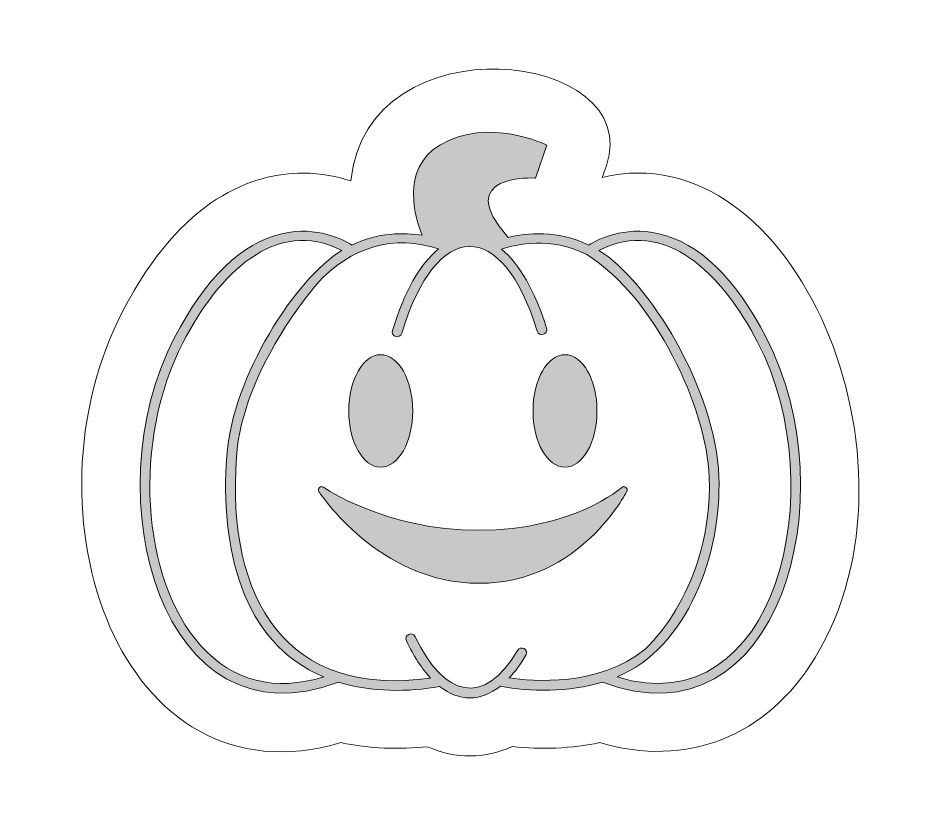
# Model space of a CAD drawing. Header units: inches. Extents: x 31.1 to 44.2, y -15.4 to -9.4.
# Drawn here: x 37.397 to 39.358, y -15.218 to -13.526 of the extents above; entities that cross this region are included whole.
import ezdxf

# ---------------------------------------------------------------- set-up
doc = ezdxf.new("R2010")
doc.units = ezdxf.units.IN
doc.header["$MEASUREMENT"] = 0
doc.layers.add('_U+0421_U+043B_U+043E_U+0439 1', color=7, linetype='Continuous')

msp = doc.modelspace()

# ---------------------------------------------------------------- hatches: boundary and pattern name
at = {"layer": '_U+0421_U+043B_U+043E_U+0439 1', "true_color": 0xffffff}
h = msp.add_hatch(color=7, dxfattribs=at)
h.dxf.hatch_style = 2
edge = h.paths.add_edge_path()
edge.add_spline(control_points=[(38.4995, -14.3677), (38.4995, -14.3011), (38.5302, -14.2472), (38.5681, -14.2472), (38.6059, -14.2472), (38.6366, -14.3011), (38.6366, -14.3677), (38.6366, -14.4343), (38.6059, -14.4883), (38.5681, -14.4883), (38.5302, -14.4883), (38.4995, -14.4343), (38.4995, -14.3677)], knot_values=[0, 0, 0, 0, 0.013889, 0.013889, 0.013889, 0.027778, 0.027778, 0.027778, 0.041667, 0.041667, 0.041667, 0.055556, 0.055556, 0.055556, 0.055556], degree=3, periodic=0)
edge.add_line((38.4995, -14.3677), (38.4995, -14.3677))
edge = h.paths.add_edge_path()
edge.add_spline(control_points=[(38.1732, -14.4883), (38.2111, -14.4883), (38.2418, -14.4343), (38.2418, -14.3677), (38.2418, -14.3011), (38.2111, -14.2472), (38.1732, -14.2472), (38.1353, -14.2472), (38.1046, -14.3011), (38.1046, -14.3677), (38.1046, -14.4343), (38.1353, -14.4883), (38.1732, -14.4883)], knot_values=[0, 0, 0, 0, 0.013889, 0.013889, 0.013889, 0.027778, 0.027778, 0.027778, 0.041667, 0.041667, 0.041667, 0.055556, 0.055556, 0.055556, 0.055556], degree=3, periodic=0)
edge.add_line((38.1732, -14.4883), (38.1732, -14.4883))
edge = h.paths.add_edge_path()
edge.add_spline(control_points=[(38.6482, -14.9491), (38.5767, -14.9709), (38.4914, -14.9706), (38.4296, -14.9579), (38.3876, -14.991), (38.3415, -14.9911), (38.2995, -14.9582), (38.2352, -14.971), (38.1521, -14.9704), (38.0824, -14.9491), (37.7055, -15.093), (37.5544, -14.5518), (37.7315, -14.2106), (37.7979, -14.0827), (37.8752, -14.0077), (37.9614, -13.9878), (38.037, -13.9703), (38.0944, -14.0013), (38.1115, -14.0121), (38.1679, -13.9852), (38.2225, -13.9851), (38.2621, -13.9913), (38.2481, -13.9568), (38.2138, -13.8496), (38.2998, -13.798), (38.4032, -13.7359), (38.529, -13.798), (38.529, -13.798), (38.529, -13.798), (38.5049, -13.8686), (38.5049, -13.8686), (38.5049, -13.8686), (38.3236, -13.858), (38.4465, -13.9957), (38.4862, -13.9862), (38.5514, -13.9798), (38.6192, -14.0121), (38.6363, -14.0013), (38.6937, -13.9703), (38.7693, -13.9878), (38.8555, -14.0077), (38.9328, -14.0827), (38.9992, -14.2106), (39.1756, -14.5504), (39.0262, -15.0934), (38.6482, -14.9491)], knot_values=[0, 0, 0, 0, 0.013889, 0.013889, 0.013889, 0.027778, 0.027778, 0.027778, 0.041667, 0.041667, 0.041667, 0.055556, 0.055556, 0.055556, 0.069444, 0.069444, 0.069444, 0.083333, 0.083333, 0.083333, 0.097222, 0.097222, 0.097222, 0.111111, 0.111111, 0.111111, 0.125, 0.125, 0.125, 0.138889, 0.138889, 0.138889, 0.152778, 0.152778, 0.152778, 0.166667, 0.166667, 0.166667, 0.180556, 0.180556, 0.180556, 0.194444, 0.194444, 0.194444, 0.208333, 0.208333, 0.208333, 0.208333], degree=3, periodic=0)
edge.add_line((38.6482, -14.9491), (38.6482, -14.9491))
edge = h.paths.add_edge_path()
edge.add_spline(control_points=[(38.0511, -14.9379), (37.8734, -14.8641), (37.8296, -14.6576), (37.8432, -14.4651), (37.8553, -14.2944), (37.9906, -14.0836), (38.0898, -14.0239), (37.9484, -13.9511), (37.8257, -14.0742), (37.75, -14.2202), (37.6413, -14.4296), (37.6587, -14.7276), (37.7879, -14.8711), (37.8566, -14.9473), (37.9472, -14.97), (38.0511, -14.9379)], knot_values=[0, 0, 0, 0, 0.013889, 0.013889, 0.013889, 0.027778, 0.027778, 0.027778, 0.041667, 0.041667, 0.041667, 0.055556, 0.055556, 0.055556, 0.069444, 0.069444, 0.069444, 0.069444], degree=3, periodic=0)
edge.add_line((38.0511, -14.9379), (38.0511, -14.9379))
edge = h.paths.add_edge_path()
edge.add_spline(control_points=[(38.7398, -14.8782), (38.7411, -14.8771), (38.8853, -14.748), (38.877, -14.5099), (38.8717, -14.3609), (38.7609, -14.1241), (38.6147, -14.0328), (38.5371, -13.9933), (38.4637, -14.0103), (38.4323, -14.0211), (38.4705, -14.0526), (38.5039, -14.1105), (38.5286, -14.1905), (38.5327, -14.2037), (38.5128, -14.2098), (38.5087, -14.1967), (38.4333, -13.9528), (38.2927, -13.955), (38.2184, -14.2013), (38.2144, -14.2145), (38.1945, -14.2085), (38.1985, -14.1953), (38.2235, -14.1124), (38.2577, -14.0525), (38.2968, -14.0205), (38.2038, -13.9894), (38.108, -14.0142), (38.0356, -14.0969), (38.034, -14.0987), (37.8774, -14.2773), (37.864, -14.4666), (37.8424, -14.7728), (37.9726, -14.9846), (38.2801, -14.9403), (38.2613, -14.9203), (38.2438, -14.8936), (38.2283, -14.8606), (38.2225, -14.8481), (38.2413, -14.8392), (38.2472, -14.8517), (38.3078, -14.9807), (38.3948, -15.0042), (38.4661, -14.881), (38.4731, -14.8691), (38.4911, -14.8796), (38.4842, -14.8915), (38.473, -14.9107), (38.4611, -14.9267), (38.4487, -14.94), (38.4976, -14.9473), (38.6404, -14.9598), (38.7398, -14.8782)], knot_values=[0, 0, 0, 0, 0.013889, 0.013889, 0.013889, 0.027778, 0.027778, 0.027778, 0.041667, 0.041667, 0.041667, 0.055556, 0.055556, 0.055556, 0.069444, 0.069444, 0.069444, 0.083333, 0.083333, 0.083333, 0.097222, 0.097222, 0.097222, 0.111111, 0.111111, 0.111111, 0.125, 0.125, 0.125, 0.138889, 0.138889, 0.138889, 0.152778, 0.152778, 0.152778, 0.166667, 0.166667, 0.166667, 0.180556, 0.180556, 0.180556, 0.194444, 0.194444, 0.194444, 0.208333, 0.208333, 0.208333, 0.222222, 0.222222, 0.222222, 0.236111, 0.236111, 0.236111, 0.236111], degree=3, periodic=0)
edge.add_line((38.7398, -14.8782), (38.7398, -14.8782))
edge = h.paths.add_edge_path()
edge.add_spline(control_points=[(38.9807, -14.2202), (38.9049, -14.074), (38.7817, -13.9509), (38.6408, -14.0238), (38.7458, -14.0869), (38.8912, -14.3218), (38.8978, -14.5092), (38.9035, -14.6737), (38.8315, -14.8748), (38.6795, -14.9379), (39.0193, -15.043), (39.1446, -14.5359), (38.9807, -14.2202)], knot_values=[0, 0, 0, 0, 0.013889, 0.013889, 0.013889, 0.027778, 0.027778, 0.027778, 0.041667, 0.041667, 0.041667, 0.055556, 0.055556, 0.055556, 0.055556], degree=3, periodic=0)
edge.add_line((38.9807, -14.2202), (38.9807, -14.2202))
edge = h.paths.add_edge_path()
edge.add_spline(control_points=[(38.6895, -14.5319), (38.6885, -14.5328), (38.5849, -14.6236), (38.3841, -14.6236), (38.1827, -14.6236), (38.0521, -14.5324), (38.0508, -14.5314), (38.0446, -14.527), (38.0369, -14.5344), (38.0409, -14.5408), (38.0422, -14.5428), (38.1684, -14.7373), (38.3841, -14.7373), (38.6003, -14.7373), (38.6994, -14.5421), (38.7004, -14.5402), (38.7038, -14.5333), (38.6952, -14.5268), (38.6895, -14.5319)], knot_values=[0, 0, 0, 0, 0.013889, 0.013889, 0.013889, 0.027778, 0.027778, 0.027778, 0.041667, 0.041667, 0.041667, 0.055556, 0.055556, 0.055556, 0.069444, 0.069444, 0.069444, 0.083333, 0.083333, 0.083333, 0.083333], degree=3, periodic=0)
edge.add_line((38.6895, -14.5319), (38.6895, -14.5319))

# ---------------------------------------------------------------- linework, layer by layer
at = {"layer": '_U+0421_U+043B_U+043E_U+0439 1', "color": 1, "lineweight": 9, "true_color": 0xff0000}
msp.add_open_spline([(38.648, -13.8672), (38.648, -13.8672), (38.6567, -13.8416), (38.6567, -13.8416), (38.7408, -13.5953), (38.1433, -13.5261), (38.1094, -13.8748), (38.0809, -13.8653), (38.0461, -13.8581), (38.0065, -13.8581), (37.9005, -13.8581), (37.7475, -13.9093), (37.6209, -14.1532), (37.3967, -14.5853), (37.6154, -15.2183), (38.088, -15.0788), (38.1492, -15.0917), (38.2134, -15.0937), (38.2738, -15.0875), (38.3329, -15.1143), (38.3971, -15.1137), (38.455, -15.0873), (38.517, -15.0938), (38.5819, -15.0916), (38.6427, -15.0788), (38.8287, -15.1337), (39.0007, -15.0665), (39.1043, -14.8961), (39.358, -14.4786), (39.0598, -13.7676), (38.648, -13.8672)], degree=3, knots=[0, 0, 0, 0, 1, 1, 1, 2, 2, 2, 3, 3, 3, 4, 4, 4, 5, 5, 5, 6, 6, 6, 7, 7, 7, 8, 8, 8, 9, 9, 9, 10, 10, 10, 10], dxfattribs=at)
at = {"layer": '_U+0421_U+043B_U+043E_U+0439 1', "lineweight": 0}
for points, knots in [([(38.6482, -14.9491), (38.5767, -14.9709), (38.4914, -14.9706), (38.4296, -14.9579), (38.3876, -14.991), (38.3415, -14.9911), (38.2995, -14.9582), (38.2352, -14.971), (38.1521, -14.9704), (38.0824, -14.9491), (37.7055, -15.093), (37.5544, -14.5518), (37.7315, -14.2106), (37.7979, -14.0827), (37.8752, -14.0077), (37.9614, -13.9878), (38.037, -13.9703), (38.0944, -14.0013), (38.1115, -14.0121), (38.1679, -13.9852), (38.2225, -13.9851), (38.2621, -13.9913), (38.2481, -13.9568), (38.2138, -13.8496), (38.2998, -13.798), (38.4032, -13.7359), (38.529, -13.798), (38.529, -13.798), (38.529, -13.798), (38.5049, -13.8686), (38.5049, -13.8686), (38.5049, -13.8686), (38.3236, -13.858), (38.4465, -13.9957), (38.4862, -13.9862), (38.5514, -13.9798), (38.6192, -14.0121), (38.6363, -14.0013), (38.6937, -13.9703), (38.7693, -13.9878), (38.8555, -14.0077), (38.9328, -14.0827), (38.9992, -14.2106), (39.1756, -14.5504), (39.0262, -15.0934), (38.6482, -14.9491)], [0, 0, 0, 0, 1, 1, 1, 2, 2, 2, 3, 3, 3, 4, 4, 4, 5, 5, 5, 6, 6, 6, 7, 7, 7, 8, 8, 8, 9, 9, 9, 10, 10, 10, 11, 11, 11, 12, 12, 12, 13, 13, 13, 14, 14, 14, 15, 15, 15, 15]), ([(38.0511, -14.9379), (37.8734, -14.8641), (37.8296, -14.6576), (37.8432, -14.4651), (37.8553, -14.2944), (37.9906, -14.0836), (38.0898, -14.0239), (37.9484, -13.9511), (37.8257, -14.0742), (37.75, -14.2202), (37.6413, -14.4296), (37.6587, -14.7276), (37.7879, -14.8711), (37.8566, -14.9473), (37.9472, -14.97), (38.0511, -14.9379)], [0, 0, 0, 0, 1, 1, 1, 2, 2, 2, 3, 3, 3, 4, 4, 4, 5, 5, 5, 5]), ([(38.7398, -14.8782), (38.7411, -14.8771), (38.8853, -14.748), (38.877, -14.5099), (38.8717, -14.3609), (38.7609, -14.1241), (38.6147, -14.0328), (38.5371, -13.9933), (38.4637, -14.0103), (38.4323, -14.0211), (38.4705, -14.0526), (38.5039, -14.1105), (38.5286, -14.1905), (38.5327, -14.2037), (38.5128, -14.2098), (38.5087, -14.1967), (38.4333, -13.9528), (38.2927, -13.955), (38.2184, -14.2013), (38.2144, -14.2145), (38.1945, -14.2085), (38.1985, -14.1953), (38.2235, -14.1124), (38.2577, -14.0525), (38.2968, -14.0205), (38.2038, -13.9894), (38.108, -14.0142), (38.0356, -14.0969), (38.034, -14.0987), (37.8774, -14.2773), (37.864, -14.4666), (37.8424, -14.7728), (37.9726, -14.9846), (38.2801, -14.9403), (38.2613, -14.9203), (38.2438, -14.8936), (38.2283, -14.8606), (38.2225, -14.8481), (38.2413, -14.8392), (38.2472, -14.8517), (38.3078, -14.9807), (38.3948, -15.0042), (38.4661, -14.881), (38.4731, -14.8691), (38.4911, -14.8796), (38.4842, -14.8915), (38.473, -14.9107), (38.4611, -14.9267), (38.4487, -14.94), (38.4976, -14.9473), (38.6404, -14.9598), (38.7398, -14.8782)], [0, 0, 0, 0, 1, 1, 1, 2, 2, 2, 3, 3, 3, 4, 4, 4, 5, 5, 5, 6, 6, 6, 7, 7, 7, 8, 8, 8, 9, 9, 9, 10, 10, 10, 11, 11, 11, 12, 12, 12, 13, 13, 13, 14, 14, 14, 15, 15, 15, 16, 16, 16, 17, 17, 17, 17]), ([(38.9807, -14.2202), (38.9049, -14.074), (38.7817, -13.9509), (38.6408, -14.0238), (38.7458, -14.0869), (38.8912, -14.3218), (38.8978, -14.5092), (38.9035, -14.6737), (38.8315, -14.8748), (38.6795, -14.9379), (39.0193, -15.043), (39.1446, -14.5359), (38.9807, -14.2202)], [0, 0, 0, 0, 1, 1, 1, 2, 2, 2, 3, 3, 3, 4, 4, 4, 4]), ([(38.1732, -14.4883), (38.2111, -14.4883), (38.2418, -14.4343), (38.2418, -14.3677), (38.2418, -14.3011), (38.2111, -14.2472), (38.1732, -14.2472), (38.1353, -14.2472), (38.1046, -14.3011), (38.1046, -14.3677), (38.1046, -14.4343), (38.1353, -14.4883), (38.1732, -14.4883)], [0, 0, 0, 0, 1, 1, 1, 2, 2, 2, 3, 3, 3, 4, 4, 4, 4]), ([(38.4995, -14.3677), (38.4995, -14.3011), (38.5302, -14.2472), (38.5681, -14.2472), (38.6059, -14.2472), (38.6366, -14.3011), (38.6366, -14.3677), (38.6366, -14.4343), (38.6059, -14.4883), (38.5681, -14.4883), (38.5302, -14.4883), (38.4995, -14.4343), (38.4995, -14.3677)], [0, 0, 0, 0, 1, 1, 1, 2, 2, 2, 3, 3, 3, 4, 4, 4, 4]), ([(38.6895, -14.5319), (38.6885, -14.5328), (38.5849, -14.6236), (38.3841, -14.6236), (38.1827, -14.6236), (38.0521, -14.5324), (38.0508, -14.5314), (38.0446, -14.527), (38.0369, -14.5344), (38.0409, -14.5408), (38.0422, -14.5428), (38.1684, -14.7373), (38.3841, -14.7373), (38.6003, -14.7373), (38.6994, -14.5421), (38.7004, -14.5402), (38.7038, -14.5333), (38.6952, -14.5268), (38.6895, -14.5319)], [0, 0, 0, 0, 1, 1, 1, 2, 2, 2, 3, 3, 3, 4, 4, 4, 5, 5, 5, 6, 6, 6, 6])]:
    msp.add_open_spline(points, degree=3, knots=knots, dxfattribs=at)

doc.saveas('drawing.dxf')
